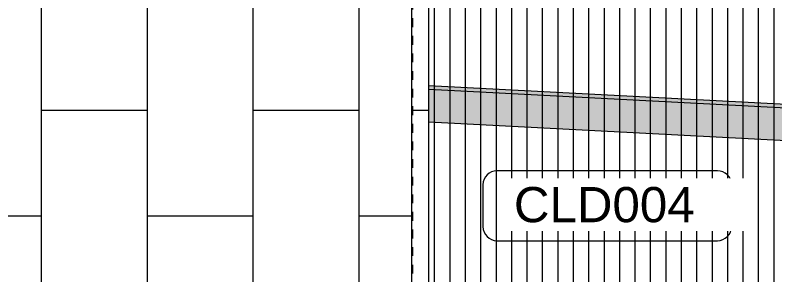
# Model space of a CAD drawing. Header units: metres. Extents: x -4613 to -4328, y -1 to 30.
# Drawn here: x -4542.81 to -4534.2, y 9.38 to 12.33 of the extents above; entities that cross this region are included whole.
import ezdxf

# ---------------------------------------------------------------- set-up
doc = ezdxf.new("R2010")
doc.units = ezdxf.units.M
doc.linetypes.add('Grid Line', pattern=[0.021, 0.012, -0.003, 0.003, -0.003])
for name, color, linetype, lineweight in [('A-ANNO-KEYN', 231, 'Continuous', 5), ('A-ROOF', 132, 'Continuous', 5), ('A-WALL', 113, 'Continuous', 5), ('A-WALL-PATT', 111, 'Continuous', 5), ('S-GRID', 1, 'Continuous', 5)]:
    doc.layers.add(name, color=color, linetype=linetype, lineweight=lineweight)
doc.styles.add('Arial_1', font='arial.ttf', dxfattribs={"height": 0.4})
pattern_1 = [(90, (-4536.517, 7.64), (-6, 4e-16), [1.2, -1.2]), (90, (-4535.317, 7.64), (-6, 4e-16), [1.2, -1.2]), (90, (-4534.117, 7.64), (-6, 4e-16), [1.2, -1.2]), (90, (-4535.317, 8.84), (-6, 4e-16), [1.2, -1.2]), (90, (-4534.117, 8.84), (-6, 4e-16), [1.2, -1.2]), (180, (-4535.317, 8.84), (-3e-16, -2.4), [1.2, -4.8]), (180, (-4534.117, 10.04), (-3e-16, -2.4), [1.2, -4.8]), (90, (-4534.117, 7.64), (-6, 4e-16), [1.2, -1.2]), (90, (-4532.917, 7.64), (-6, 4e-16), [1.2, -1.2]), (90, (-4532.317, 7.64), (-6, 4e-16), [1.2, -1.2]), (90, (-4532.917, 8.84), (-6, 4e-16), [1.2, -1.2]), (90, (-4532.317, 8.84), (-6, 4e-16), [1.2, -1.2]), (180, (-4532.917, 8.84), (-3e-16, -2.4), [1.2, -4.8]), (180, (-4532.317, 10.04), (-3e-16, -2.4), [0.6, -5.4]), (90, (-4537.117, 7.64), (-6, 4e-16), [1.2, -1.2]), (90, (-4536.517, 7.64), (-6, 4e-16), [1.2, -1.2]), (90, (-4537.117, 8.84), (-6, 4e-16), [1.2, -1.2]), (90, (-4536.517, 8.84), (-6, 4e-16), [1.2, -1.2]), (180, (-4537.117, 8.84), (-3e-16, -2.4), [1.2, -4.8]), (180, (-4536.517, 10.04), (-3e-16, -2.4), [0.6, -5.4]), (90, (-4536.517, 7.64), (-6, 4e-16), [1.2, -1.2]), (90, (-4538.317, 7.64), (-6, 4e-16), [1.2, -1.2])]

# ---------------------------------------------------------------- blocks, each defined once
blk = doc.blocks.new('T-Keynote-ANZRS - Keynote Value _2mm Opaque_ box-1903833-SOUTH WEST')
at = {"layer": 'A-ANNO-KEYN'}
for p, q in [((-4536.0317, 7.2998), (-4538.5305, 7.2998)), ((-4538.6905, 7.1398), (-4538.6905, 6.6654)), ((-4535.8717, 6.6654), (-4535.8717, 7.1398)), ((-4538.5305, 6.5054), (-4536.0317, 6.5054))]:
    blk.add_line(p, q, dxfattribs=at)
for centre, start, end in [((-4538.5305, 7.1398), 90, 180), ((-4536.0317, 7.1398), 360, 90), ((-4538.5305, 6.6654), 180, 270), ((-4536.0317, 6.6654), 270, 360)]:
    blk.add_arc(centre, 0.16, start, end, dxfattribs=at)

msp = doc.modelspace()

# ---------------------------------------------------------------- hatches: boundary and pattern name
at = {"layer": 'A-ROOF'}
for points in [[(-4531.225, 11.1241), (-4531.225, 11.1642), (-4538.1243, 11.5257), (-4538.1243, 11.4857), (-4531.2308, 11.1244)], [(-4531.225, 10.7536), (-4531.225, 11.1241), (-4538.1243, 11.4857), (-4538.1243, 11.1152), (-4531.2308, 10.7539)]]:
    msp.add_hatch(color=256, dxfattribs=at).paths.add_polyline_path(points)
at = {"layer": 'A-WALL'}
for points in [[(-4538.1256, 11.7621), (-4538.1246, 11.7621), (-4538.1246, 11.9659), (-4538.1256, 11.9659)], [(-4538.1256, 11.1506), (-4538.1246, 11.1506), (-4538.1246, 11.3544), (-4538.1256, 11.3544)], [(-4538.1256, 10.3352), (-4538.1246, 10.3352), (-4538.1246, 10.539), (-4538.1256, 10.539)], [(-4538.1256, 9.7237), (-4538.1245, 9.7237), (-4538.1245, 9.9275), (-4538.1256, 9.9275)]]:
    msp.add_hatch(color=256, dxfattribs=at).paths.add_polyline_path(points)
at = {"layer": 'A-WALL-PATT'}
h = msp.add_hatch(dxfattribs=at)
h.set_pattern_fill('FP_2', color=256, style=0, pattern_type=2)
h.set_pattern_definition(pattern_1)
h.paths.add_polyline_path([(-4575.1846, 6.44), (-4558.408, 6.44), (-4553.0561, 7.64), (-4550.9566, 7.64), (-4550.9561, 7.7075), (-4541.4712, 7.7062), (-4541.4711, 7.64), (-4538.5136, 7.64), (-4538.5136, 15.5996), (-4538.5493, 15.6027), (-4538.5532, 15.5604), (-4558.305, 17.2884), (-4575.1846, 15.8117), (-4575.1846, 6.5667)])
h = msp.add_hatch(dxfattribs=at)
h.set_pattern_fill('FP_5', color=256, style=0, pattern_type=2)
h.set_pattern_definition([(90, (-4531.407, 7.64), (-0.175, 1e-17), [])])
h.paths.add_polyline_path([(-4538.1243, 7.64), (-4536.8585, 7.64), (-4536.8585, 9.2886), (-4533.5856, 9.2886), (-4533.5856, 10.908), (-4531.4067, 10.7935), (-4531.4067, 11.1715), (-4535.6846, 15.3119), (-4535.6849, 15.3089), (-4538.1126, 15.5213), (-4538.1126, 12.7105), (-4538.1179, 12.651), (-4538.1243, 12.651), (-4538.1243, 7.6825)])
h.paths.add_polyline_path([(-4538.1646, 12.5405), (-4538.1646, 12.651), (-4538.1846, 12.651), (-4538.1846, 12.5405)])
h = msp.add_hatch(dxfattribs=at)
h.set_pattern_fill('FP_2', color=256, style=0, pattern_type=2)
h.set_pattern_definition(pattern_1)
h.paths.add_polyline_path([(-4538.4803, 7.64), (-4538.1256, 7.64), (-4538.1256, 12.5405), (-4538.5136, 12.5405), (-4538.5136, 7.64)])

# ---------------------------------------------------------------- linework, layer by layer
at = {"layer": 'A-ROOF'}
for p, q in [((-4538.1243, 11.5257), (-4499.6418, 9.509)), ((-4538.1243, 11.4857), (-4499.5301, 9.463)), ((-4538.1243, 11.1152), (-4531.1905, 10.7518))]:
    msp.add_line(p, q, dxfattribs=at)
at = {"layer": 'A-WALL'}
for p, q in [((-4538.1246, 12.651), (-4538.1245, 7.64)), ((-4538.1256, 12.5405), (-4538.1256, 7.64))]:
    msp.add_line(p, q, dxfattribs=at)
at = {"layer": 'S-GRID', "linetype": 'Grid Line'}
msp.add_line((-4538.3046, -0.61), (-4538.3046, 25.3051), dxfattribs=at)

# ---------------------------------------------------------------- block references
at = {"layer": 'A-ANNO-KEYN'}
msp.add_blockref('T-Keynote-ANZRS - Keynote Value _2mm Opaque_ box-1903833-SOUTH WEST', (1.1816, 3.2584), dxfattribs=at)

# ---------------------------------------------------------------- next in the draw order: texts
at = {"layer": 'A-ANNO-KEYN', "insert": (-4537.1577, 10.3732), "char_height": 0.4, "width": 2.533332, "attachment_point": 1, "style": 'Arial_1', "bg_fill": 3, "box_fill_scale": 1.25, "bg_fill_color": 256, "bg_fill_true_color": 13158600, "bg_fill_transparency": 0}
msp.add_mtext('CLD004', dxfattribs=at)

doc.saveas('drawing.dxf')
